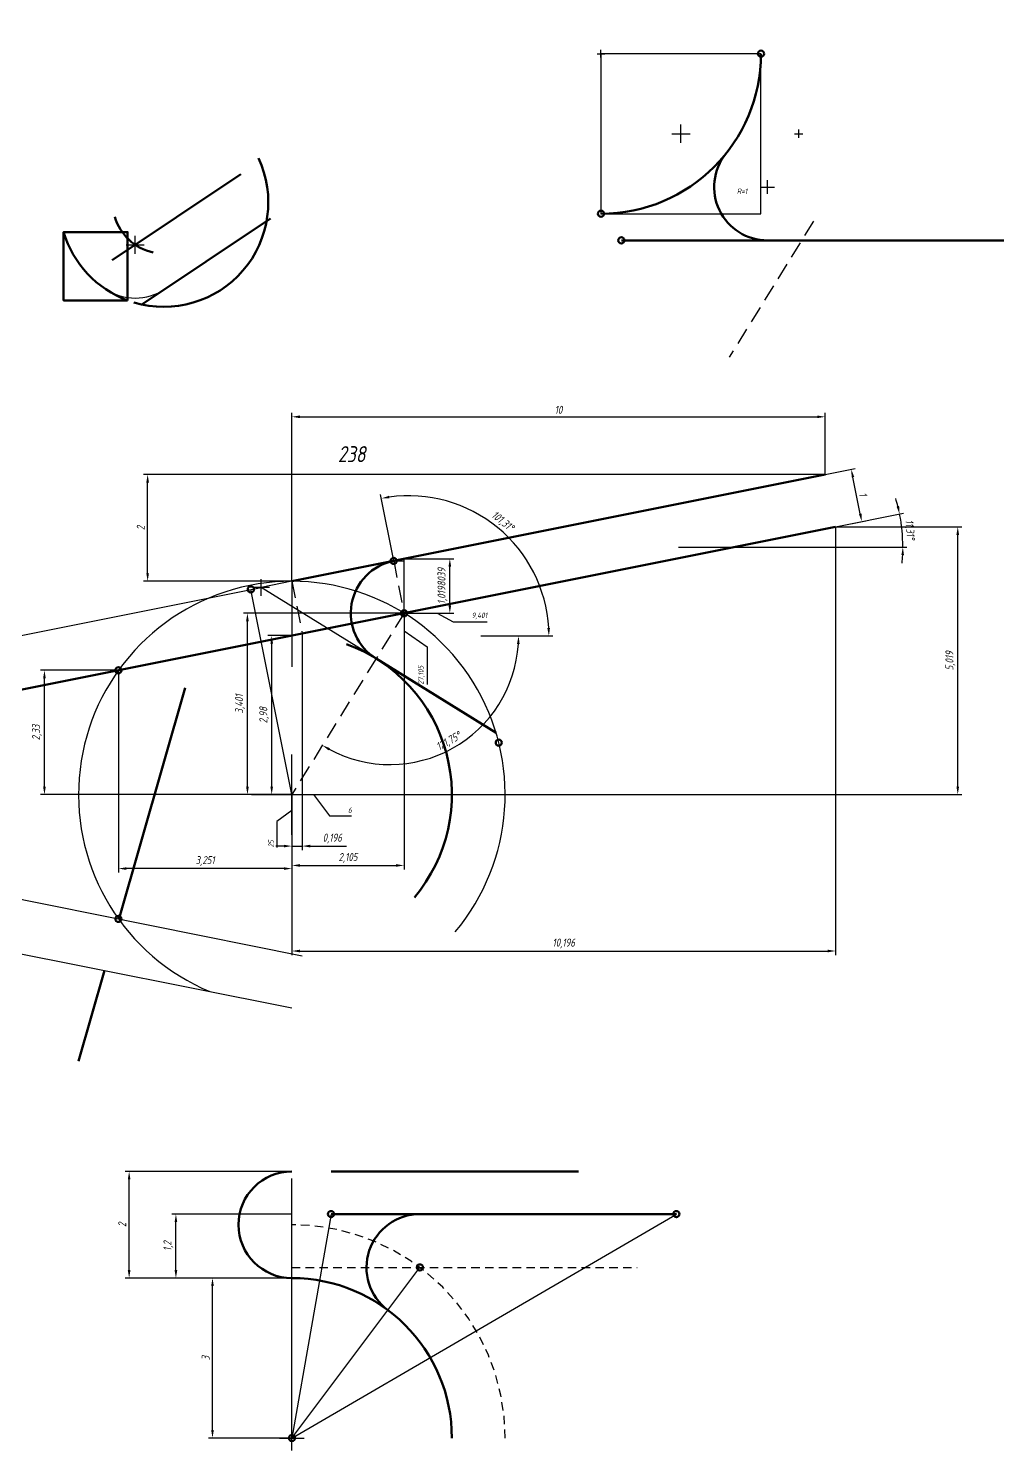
# Model space of a CAD drawing. Header units: millimetres. Extents: x -11 to 65, y -6 to 213.
# Drawn here: x 20.06 to 38.23, y -6.3 to 20.36 of the extents above; entities that cross this region are included whole.
import ezdxf

# ---------------------------------------------------------------- set-up
doc = ezdxf.new("R2010")
doc.units = ezdxf.units.MM
for name, pattern in [('ACAD_ISO04W100', [30, 24, -3, 0, -3]), ('HIDDEN', [9.525, 6.35, -3.175]), ('HIDDEN2', [4.7625, 3.175, -1.5875])]:
    doc.linetypes.add(name, pattern=pattern)
doc.layers.get('Defpoints').update_dxf_attribs({"color": 252})
for name, color, linetype, lineweight in [('Points', 32, 'Continuous', 60), ('Rect', 210, 'Continuous', 30), ('Основание', 2, 'Continuous', 60)]:
    doc.layers.add(name, color=color, linetype=linetype, lineweight=lineweight)
doc.layers.add('Оси', color=4, linetype='ACAD_ISO04W100')
doc.layers.add('Размеры', color=4, linetype='Continuous')
doc.styles.add('GOST', font='gostext.shx', dxfattribs={"oblique": 12})
doc.dimstyles.new('GOST (ISO)', dxfattribs={"dimscale": 0.05, "dimtxt": 3, "dimasz": 3, "dimexe": 1.5, "dimexo": 0, "dimgap": 1, "dimtad": 1, "dimtoh": 1, "dimdec": 3, "dimrnd": 0.001, "dimzin": 9, "dimtxsty": 'GOST', "dimcen": 0, "dimclrt": 9, "dimazin": 2, "dimtm": 1e-09, "dimtfac": 0.6, "dimtdec": 3, "dimtmove": 0, "dimatfit": 3, "dimfxl": 0, "dimtolj": 1, "dimtzin": 9, "dimlwd": -1, "dimlwe": -1, "dimarcsym": 0})
doc.dimstyles.new('GOST (ISO)$0', dxfattribs={"dimscale": 0.05, "dimtxt": 3, "dimasz": 3, "dimexe": 1.5, "dimexo": 0, "dimgap": 1, "dimtad": 1, "dimdec": 3, "dimrnd": 0.001, "dimzin": 9, "dimtxsty": 'GOST', "dimcen": 0, "dimclrt": 9, "dimazin": 2, "dimtm": 1e-09, "dimtfac": 0.6, "dimtdec": 3, "dimtmove": 0, "dimatfit": 1, "dimfxl": 0, "dimtolj": 1, "dimtzin": 9, "dimlwd": -1, "dimlwe": -1, "dimarcsym": 0})
doc.dimstyles.new('GOST (ISO)$6', dxfattribs={"dimscale": 0.05, "dimtxt": 2, "dimasz": 3, "dimexe": 1.5, "dimexo": 0, "dimgap": 1, "dimtad": 1, "dimtoh": 1, "dimdec": 3, "dimrnd": 0.001, "dimzin": 9, "dimtxsty": 'GOST', "dimcen": 0, "dimclrt": 9, "dimazin": 2, "dimtm": 1e-09, "dimtfac": 0.6, "dimtdec": 3, "dimtmove": 0, "dimatfit": 3, "dimfxl": 0, "dimtolj": 1, "dimtzin": 9, "dimlwd": -1, "dimlwe": -1, "dimarcsym": 0})

# ---------------------------------------------------------------- blocks, each defined once
blk = doc.blocks.new('*D16')
at = {"layer": 'Defpoints', "color": 0, "ltscale": 0.5}
for p in [(23.672, 95.198), (20, 94.641), (0, 0)]:
    blk.add_point(p, dxfattribs=at)
at = {"layer": 'Размеры', "color": 0, "ltscale": 0.5}
for p, q in [((23.072, 94.641), (23.372, 95.198)), ((23.372, 95.198), (24.077, 95.198)), ((20, 94.641), (23.072, 94.641))]:
    blk.add_line(p, q, dxfattribs=at)
at = {"layer": 'Размеры', "color": 9, "ltscale": 0.5, "insert": (23.899, 95.308), "char_height": 0.1, "attachment_point": 5, "style": 'GOST'}
blk.add_mtext('\\A1;94,641', dxfattribs=at)
blk = doc.blocks.new('*D51')
at = {"layer": 'Defpoints', "color": 0, "ltscale": 0.5}
for p in [(27.105, 9.401), (28.325, 9.24), (0, 0)]:
    blk.add_point(p, dxfattribs=at)
at = {"layer": 'Оси', "color": 0, "ltscale": 0.5}
for p, q in [((27.105, 9.401), (27.725, 9.401)), ((27.725, 9.401), (28.025, 9.24)), ((28.025, 9.24), (28.659, 9.24))]:
    blk.add_line(p, q, dxfattribs=at)
at = {"layer": 'Оси', "color": 9, "ltscale": 0.5, "insert": (28.517, 9.35), "char_height": 0.1, "attachment_point": 5, "style": 'GOST'}
blk.add_mtext('\\A1;9,401', dxfattribs=at)
blk = doc.blocks.new('*D52')
at = {"layer": 'Defpoints', "color": 0, "ltscale": 0.5}
for p in [(27.105, 9.401), (27.54, 8.469), (0, 0)]:
    blk.add_point(p, dxfattribs=at)
at = {"layer": 'Оси', "color": 0, "ltscale": 0.5}
for p, q in [((27.105, 9.401), (27.105, 9.069)), ((27.105, 9.069), (27.54, 8.769)), ((27.54, 8.769), (27.54, 8.062))]:
    blk.add_line(p, q, dxfattribs=at)
at = {"layer": 'Оси', "color": 9, "ltscale": 0.5, "insert": (27.43, 8.241), "char_height": 0.1, "attachment_point": 5, "rotation": 90, "style": 'GOST'}
blk.add_mtext('\\A1;27,105', dxfattribs=at)
blk = doc.blocks.new('*D53')
at = {"layer": 'Defpoints', "color": 0, "ltscale": 0.5}
for p in [(35, 12), (35.49, 12.098), (35.196, 11.019)]:
    blk.add_point(p, dxfattribs=at)
at = {"layer": 'Размеры', "color": 0, "ltscale": 0.5}
for p, q in [((35, 12), (35.563, 12.113)), ((35.656, 11.264), (35.519, 11.951)), ((35.196, 11.019), (35.759, 11.132))]:
    blk.add_line(p, q, dxfattribs=at)
for points in [[(35.544, 11.956), (35.495, 11.946), (35.49, 12.098)], [(35.681, 11.269), (35.632, 11.26), (35.686, 11.117)]]:
    blk.add_solid(points, dxfattribs=at)
at = {"layer": 'Размеры', "color": 9, "ltscale": 0.5, "insert": (35.71, 11.632), "char_height": 0.15, "attachment_point": 5, "rotation": 281.3099, "style": 'GOST'}
blk.add_mtext('\\A1;1', dxfattribs=at)
blk = doc.blocks.new('*D54')
at = {"color": 0, "ltscale": 0.5}
for p, q in [((35.196, 11.019), (36.468, 11.274)), ((35.921, 10.64), (36.531, 10.64))]:
    blk.add_line(p, q, dxfattribs=at)
for start, end in [(14.0344, 16.7589), (0, 11.3099), (354.551, 357.2755)]:
    blk.add_arc((33.301, 10.64), 3.155, start, end, dxfattribs=at)
for points in [[(36.386, 11.411), (36.338, 11.4), (36.395, 11.259)], [(36.428, 10.491), (36.477, 10.49), (36.456, 10.64)]]:
    blk.add_solid(points, dxfattribs=at)
at = {"layer": 'Defpoints', "color": 0, "ltscale": 0.5}
for p in [(35.196, 11.019), (36.449, 10.848), (32.248, 10.64), (35.921, 10.64), (25.196, 9.019)]:
    blk.add_point(p, dxfattribs=at)
at = {"color": 9, "ltscale": 0.5, "insert": (36.576, 10.965), "char_height": 0.15, "attachment_point": 5, "rotation": 275.655, "style": 'GOST'}
blk.add_mtext('\\A1;11,31°', dxfattribs=at)
blk = doc.blocks.new('*D55')
at = {"color": 0, "ltscale": 0.5}
for p, q in [((27.105, 10.421), (28.037, 10.421)), ((27.962, 9.551), (27.962, 10.271)), ((27.105, 9.401), (28.037, 9.401))]:
    blk.add_line(p, q, dxfattribs=at)
for points in [[(27.937, 10.271), (27.987, 10.271), (27.962, 10.421)], [(27.937, 9.551), (27.987, 9.551), (27.962, 9.401)]]:
    blk.add_solid(points, dxfattribs=at)
at = {"layer": 'Defpoints', "color": 0, "ltscale": 0.5}
for p in [(27.105, 10.421), (27.962, 10.421), (27.105, 9.401)]:
    blk.add_point(p, dxfattribs=at)
at = {"color": 9, "ltscale": 0.5, "insert": (27.823, 9.911), "char_height": 0.15, "attachment_point": 5, "rotation": 90, "style": 'GOST'}
blk.add_mtext('\\A1;1,0198039', dxfattribs=at)
blk = doc.blocks.new('*D56')
at = {"layer": 'Defpoints', "color": 0, "ltscale": 0.5}
for p in [(27.105, 9.401), (25, 6), (27.105, 4.672)]:
    blk.add_point(p, dxfattribs=at)
at = {"layer": 'Размеры', "color": 0, "ltscale": 0.5}
for p, q in [((27.105, 9.401), (27.105, 4.597)), ((25, 6), (25, 4.597)), ((25.15, 4.672), (26.955, 4.672))]:
    blk.add_line(p, q, dxfattribs=at)
for points in [[(25.15, 4.697), (25.15, 4.647), (25, 4.672)], [(26.955, 4.697), (26.955, 4.647), (27.105, 4.672)]]:
    blk.add_solid(points, dxfattribs=at)
at = {"layer": 'Размеры', "color": 9, "ltscale": 0.5, "insert": (26.053, 4.812), "char_height": 0.15, "attachment_point": 5, "style": 'GOST'}
blk.add_mtext('\\A1;2,105', dxfattribs=at)
blk = doc.blocks.new('*D57')
at = {"layer": 'Defpoints', "color": 0, "ltscale": 0.5}
for p in [(24.167, 9.401), (27.105, 9.401), (25, 6)]:
    blk.add_point(p, dxfattribs=at)
at = {"layer": 'Размеры', "color": 0, "ltscale": 0.5}
for p, q in [((27.105, 9.401), (24.092, 9.401)), ((24.167, 6.15), (24.167, 9.251)), ((25, 6), (24.092, 6))]:
    blk.add_line(p, q, dxfattribs=at)
for points in [[(24.142, 9.251), (24.192, 9.251), (24.167, 9.401)], [(24.142, 6.15), (24.192, 6.15), (24.167, 6)]]:
    blk.add_solid(points, dxfattribs=at)
at = {"layer": 'Размеры', "color": 9, "ltscale": 0.5, "insert": (24.028, 7.701), "char_height": 0.15, "attachment_point": 5, "rotation": 90, "style": 'GOST'}
blk.add_mtext('\\A1;3,401', dxfattribs=at)
blk = doc.blocks.new('*D58')
at = {"layer": 'Defpoints', "color": 0, "ltscale": 0.5}
for p in [(21.749, 8.33), (25, 6), (21.749, 4.613)]:
    blk.add_point(p, dxfattribs=at)
at = {"layer": 'Размеры', "color": 0, "ltscale": 0.5}
for p, q in [((21.749, 8.33), (21.749, 4.538)), ((25, 6), (25, 4.538)), ((24.85, 4.613), (21.899, 4.613))]:
    blk.add_line(p, q, dxfattribs=at)
for points in [[(21.899, 4.638), (21.899, 4.588), (21.749, 4.613)], [(24.85, 4.638), (24.85, 4.588), (25, 4.613)]]:
    blk.add_solid(points, dxfattribs=at)
at = {"layer": 'Размеры', "color": 9, "ltscale": 0.5, "insert": (23.374, 4.754), "char_height": 0.15, "attachment_point": 5, "style": 'GOST'}
blk.add_mtext('\\A1;3,251', dxfattribs=at)
blk = doc.blocks.new('*D59')
at = {"layer": 'Defpoints', "color": 0, "ltscale": 0.5}
for p in [(20.361, 8.33), (21.749, 8.33), (25, 6)]:
    blk.add_point(p, dxfattribs=at)
at = {"layer": 'Размеры', "color": 0, "ltscale": 0.5}
for p, q in [((21.749, 8.33), (20.286, 8.33)), ((20.361, 6.15), (20.361, 8.18)), ((25, 6), (20.286, 6))]:
    blk.add_line(p, q, dxfattribs=at)
for points in [[(20.336, 8.18), (20.386, 8.18), (20.361, 8.33)], [(20.336, 6.15), (20.386, 6.15), (20.361, 6)]]:
    blk.add_solid(points, dxfattribs=at)
at = {"layer": 'Размеры', "color": 9, "ltscale": 0.5, "insert": (20.221, 7.165), "char_height": 0.15, "attachment_point": 5, "rotation": 90, "style": 'GOST'}
blk.add_mtext('\\A1;2,33', dxfattribs=at)
blk = doc.blocks.new('*D60')
at = {"layer": 'Defpoints', "color": 0, "ltscale": 0.5}
for p in [(25, 6), (26.007, 5.603), (0, 0)]:
    blk.add_point(p, dxfattribs=at)
at = {"layer": 'Размеры', "color": 0, "ltscale": 0.5}
for p, q in [((25, 6), (25.407, 6)), ((25.407, 6), (25.707, 5.603)), ((25.707, 5.603), (26.119, 5.603))]:
    blk.add_line(p, q, dxfattribs=at)
at = {"layer": 'Размеры', "color": 9, "ltscale": 0.5, "insert": (26.088, 5.709), "char_height": 0.1, "attachment_point": 5, "style": 'GOST'}
blk.add_mtext('\\A1;6', dxfattribs=at)
blk = doc.blocks.new('*D61')
at = {"layer": 'Defpoints', "color": 0, "ltscale": 0.5}
for p in [(25, 6), (24.716, 5.197), (0, 0)]:
    blk.add_point(p, dxfattribs=at)
at = {"layer": 'Размеры', "color": 0, "ltscale": 0.5}
for p, q in [((25, 6), (25, 5.7)), ((25, 5.7), (24.716, 5.497)), ((24.716, 5.497), (24.716, 5.011))]:
    blk.add_line(p, q, dxfattribs=at)
at = {"layer": 'Размеры', "color": 9, "ltscale": 0.5, "insert": (24.61, 5.079), "char_height": 0.1, "attachment_point": 5, "rotation": 90, "style": 'GOST'}
blk.add_mtext('\\A1;25', dxfattribs=at)
blk = doc.blocks.new('*D62')
at = {"layer": 'Defpoints', "color": 0, "ltscale": 0.5}
for p in [(25.196, 9.019), (25, 6), (25.196, 5.035)]:
    blk.add_point(p, dxfattribs=at)
at = {"layer": 'Размеры', "color": 0, "ltscale": 0.5}
for p, q in [((25.196, 9.019), (25.196, 4.96)), ((25, 6), (25, 4.96)), ((24.85, 5.035), (24.7, 5.035)), ((25, 5.035), (25.196, 5.035)), ((25.346, 5.035), (26.022, 5.035))]:
    blk.add_line(p, q, dxfattribs=at)
for points in [[(24.85, 5.06), (24.85, 5.01), (25, 5.035)], [(25.346, 5.06), (25.346, 5.01), (25.196, 5.035)]]:
    blk.add_solid(points, dxfattribs=at)
at = {"layer": 'Размеры', "color": 9, "ltscale": 0.5, "insert": (25.759, 5.176), "char_height": 0.15, "attachment_point": 5, "style": 'GOST'}
blk.add_mtext('\\A1;0,196', dxfattribs=at)
blk = doc.blocks.new('*D63')
at = {"layer": 'Defpoints', "color": 0, "ltscale": 0.5}
for p in [(24.622, 8.98), (25, 8.98), (25, 6)]:
    blk.add_point(p, dxfattribs=at)
at = {"layer": 'Размеры', "color": 0, "ltscale": 0.5}
for p, q in [((25, 8.98), (24.547, 8.98)), ((24.622, 6.15), (24.622, 8.83)), ((25, 6), (24.547, 6))]:
    blk.add_line(p, q, dxfattribs=at)
for points in [[(24.597, 8.83), (24.647, 8.83), (24.622, 8.98)], [(24.597, 6.15), (24.647, 6.15), (24.622, 6)]]:
    blk.add_solid(points, dxfattribs=at)
at = {"layer": 'Размеры', "color": 9, "ltscale": 0.5, "insert": (24.482, 7.49), "char_height": 0.15, "attachment_point": 5, "rotation": 90, "style": 'GOST'}
blk.add_mtext('\\A1;2,98', dxfattribs=at)
blk = doc.blocks.new('*D64')
at = {"layer": 'Defpoints', "color": 0, "ltscale": 0.5}
for p in [(35.196, 11.019), (37.485, 11.019), (25, 6)]:
    blk.add_point(p, dxfattribs=at)
at = {"layer": 'Размеры', "color": 0, "ltscale": 0.5}
for p, q in [((35.196, 11.019), (37.56, 11.019)), ((37.485, 6.15), (37.485, 10.869)), ((25, 6), (37.56, 6))]:
    blk.add_line(p, q, dxfattribs=at)
for points in [[(37.46, 10.869), (37.51, 10.869), (37.485, 11.019)], [(37.46, 6.15), (37.51, 6.15), (37.485, 6)]]:
    blk.add_solid(points, dxfattribs=at)
at = {"layer": 'Размеры', "color": 9, "ltscale": 0.5, "insert": (37.346, 8.51), "char_height": 0.15, "attachment_point": 5, "rotation": 90, "style": 'GOST'}
blk.add_mtext('\\A1;5,019', dxfattribs=at)
blk = doc.blocks.new('*D65')
at = {"layer": 'Defpoints', "color": 0, "ltscale": 0.5}
for p in [(35.196, 11.019), (25, 6), (35.196, 3.068)]:
    blk.add_point(p, dxfattribs=at)
at = {"layer": 'Размеры', "color": 0, "ltscale": 0.5}
for p, q in [((35.196, 11.019), (35.196, 2.993)), ((25, 6), (25, 2.993)), ((25.15, 3.068), (35.046, 3.068))]:
    blk.add_line(p, q, dxfattribs=at)
for points in [[(25.15, 3.093), (25.15, 3.043), (25, 3.068)], [(35.046, 3.093), (35.046, 3.043), (35.196, 3.068)]]:
    blk.add_solid(points, dxfattribs=at)
at = {"layer": 'Размеры', "color": 9, "ltscale": 0.5, "insert": (30.098, 3.208), "char_height": 0.15, "attachment_point": 5, "style": 'GOST'}
blk.add_mtext('\\A1;10,196', dxfattribs=at)
blk = doc.blocks.new('*D71')
at = {"layer": 'Defpoints', "color": 0, "ltscale": 0.5}
for p in [(35, 13.083), (35, 12), (25, 10)]:
    blk.add_point(p, dxfattribs=at)
at = {"layer": 'Размеры', "color": 0, "ltscale": 0.5}
for p, q in [((25, 10), (25, 13.158)), ((25.15, 13.083), (34.85, 13.083)), ((35, 12), (35, 13.158))]:
    blk.add_line(p, q, dxfattribs=at)
for points in [[(25.15, 13.108), (25.15, 13.058), (25, 13.083)], [(34.85, 13.108), (34.85, 13.058), (35, 13.083)]]:
    blk.add_solid(points, dxfattribs=at)
at = {"layer": 'Размеры', "color": 9, "ltscale": 0.5, "insert": (30, 13.214), "char_height": 0.15, "attachment_point": 5, "style": 'GOST'}
blk.add_mtext('\\A1;10', dxfattribs=at)
blk = doc.blocks.new('*D72')
at = {"layer": 'Defpoints', "color": 0, "ltscale": 0.5}
for p in [(22.296, 12), (35, 12), (25, 10)]:
    blk.add_point(p, dxfattribs=at)
at = {"layer": 'Размеры', "color": 0, "ltscale": 0.5}
for p, q in [((35, 12), (22.221, 12)), ((22.296, 10.15), (22.296, 11.85)), ((25, 10), (22.221, 10))]:
    blk.add_line(p, q, dxfattribs=at)
for points in [[(22.271, 11.85), (22.321, 11.85), (22.296, 12)], [(22.271, 10.15), (22.321, 10.15), (22.296, 10)]]:
    blk.add_solid(points, dxfattribs=at)
at = {"layer": 'Размеры', "color": 9, "ltscale": 0.5, "insert": (22.167, 11), "char_height": 0.15, "attachment_point": 5, "rotation": 90, "style": 'GOST'}
blk.add_mtext('\\A1;2', dxfattribs=at)
blk = doc.blocks.new('*D73')
at = {"layer": 'Defpoints', "color": 0, "ltscale": 0.5}
for p in [(23.512, -3.064), (25, -3.064), (25, -6.064)]:
    blk.add_point(p, dxfattribs=at)
at = {"layer": 'Размеры', "color": 0, "ltscale": 0.5}
for p, q in [((25, -3.064), (23.437, -3.064)), ((23.512, -5.914), (23.512, -3.214)), ((25, -6.064), (23.437, -6.064))]:
    blk.add_line(p, q, dxfattribs=at)
for points in [[(23.487, -3.214), (23.537, -3.214), (23.512, -3.064)], [(23.487, -5.914), (23.537, -5.914), (23.512, -6.064)]]:
    blk.add_solid(points, dxfattribs=at)
at = {"layer": 'Размеры', "color": 9, "ltscale": 0.5, "insert": (23.383, -4.564), "char_height": 0.15, "attachment_point": 5, "rotation": 90, "style": 'GOST'}
blk.add_mtext('\\A1;3', dxfattribs=at)
blk = doc.blocks.new('*D74')
at = {"layer": 'Defpoints', "color": 0, "ltscale": 0.5}
for p in [(22.826, -1.864), (25, -1.864), (25, -3.064)]:
    blk.add_point(p, dxfattribs=at)
at = {"layer": 'Размеры', "color": 0, "ltscale": 0.5}
for p, q in [((25, -1.864), (22.751, -1.864)), ((22.826, -2.914), (22.826, -2.014)), ((25, -3.064), (22.751, -3.064))]:
    blk.add_line(p, q, dxfattribs=at)
for points in [[(22.801, -2.014), (22.851, -2.014), (22.826, -1.864)], [(22.801, -2.914), (22.851, -2.914), (22.826, -3.064)]]:
    blk.add_solid(points, dxfattribs=at)
at = {"layer": 'Размеры', "color": 9, "ltscale": 0.5, "insert": (22.685, -2.464), "char_height": 0.15, "attachment_point": 5, "rotation": 90, "style": 'GOST'}
blk.add_mtext('\\A1;1,2', dxfattribs=at)
blk = doc.blocks.new('*D75')
at = {"layer": 'Defpoints', "color": 0, "ltscale": 0.5}
for p in [(21.949, -1.064), (25, -1.064), (25, -3.064)]:
    blk.add_point(p, dxfattribs=at)
at = {"layer": 'Размеры', "color": 0, "ltscale": 0.5}
for p, q in [((25, -1.064), (21.874, -1.064)), ((21.949, -2.914), (21.949, -1.214)), ((25, -3.064), (21.874, -3.064))]:
    blk.add_line(p, q, dxfattribs=at)
for points in [[(21.924, -1.214), (21.974, -1.214), (21.949, -1.064)], [(21.924, -2.914), (21.974, -2.914), (21.949, -3.064)]]:
    blk.add_solid(points, dxfattribs=at)
at = {"layer": 'Размеры', "color": 9, "ltscale": 0.5, "insert": (21.819, -2.064), "char_height": 0.15, "attachment_point": 5, "rotation": 90, "style": 'GOST'}
blk.add_mtext('\\A1;2', dxfattribs=at)
blk = doc.blocks.new('*D77')
at = {"layer": 'Defpoints', "color": 0, "ltscale": 0.5}
for p in [(29.376, 10.435), (26.909, 10.382), (27.105, 9.401), (28.544, 8.974), (29.705, 8.974)]:
    blk.add_point(p, dxfattribs=at)
at = {"layer": 'Rect', "color": 0, "ltscale": 0.5}
for p, q in [((26.909, 10.382), (26.66, 11.625)), ((29.705, 8.974), (29.894, 8.974))]:
    blk.add_line(p, q, dxfattribs=at)
blk.add_arc((27.191, 8.974), 2.629, 3.2698, 98.0402, dxfattribs=at)
for points in [[(26.827, 11.552), (26.819, 11.602), (26.675, 11.552)], [(29.84, 9.125), (29.79, 9.123), (29.819, 8.974)]]:
    blk.add_solid(points, dxfattribs=at)
at = {"layer": 'Rect', "color": 9, "ltscale": 0.5, "insert": (28.945, 11.114), "char_height": 0.15, "attachment_point": 5, "rotation": 320.655, "style": 'GOST'}
blk.add_mtext('\\A1;101,31°', dxfattribs=at)
blk = doc.blocks.new('*D78')
at = {"layer": 'Defpoints', "color": 0, "ltscale": 0.5}
for p in [(28.544, 8.974), (29.705, 8.974), (26.579, 8.551), (27.211, 6.592), (25, 6)]:
    blk.add_point(p, dxfattribs=at)
at = {"layer": 'Rect', "color": 0, "ltscale": 0.5}
blk.add_arc((26.841, 8.974), 2.41, 241.8114, 356.4337, dxfattribs=at)
for points in [[(29.221, 8.825), (29.271, 8.823), (29.251, 8.974)], [(25.69, 6.828), (25.715, 6.871), (25.572, 6.924)]]:
    blk.add_solid(points, dxfattribs=at)
at = {"layer": 'Rect', "color": 9, "ltscale": 0.5, "insert": (27.945, 6.991), "char_height": 0.15, "attachment_point": 5, "rotation": 29.1225, "style": 'GOST'}
blk.add_mtext('\\A1;121,75°', dxfattribs=at)
blk = doc.blocks.new('*D88')
at = {"layer": 'Defpoints', "color": 0, "ltscale": 0.5}
for p in [(50, 6), (51.007, 5.603), (0, 0)]:
    blk.add_point(p, dxfattribs=at)
at = {"layer": 'Размеры', "color": 0, "ltscale": 0.5}
for p, q in [((50, 6), (50.407, 6)), ((50.407, 6), (50.707, 5.603)), ((50.707, 5.603), (51.119, 5.603))]:
    blk.add_line(p, q, dxfattribs=at)
at = {"layer": 'Размеры', "color": 9, "ltscale": 0.5, "insert": (51.088, 5.709), "char_height": 0.1, "attachment_point": 5, "style": 'GOST'}
blk.add_mtext('\\A1;6', dxfattribs=at)
blk = doc.blocks.new('*D89')
at = {"layer": 'Defpoints', "color": 0, "ltscale": 0.5}
for p in [(50, 6), (49.716, 5.197), (0, 0)]:
    blk.add_point(p, dxfattribs=at)
at = {"layer": 'Размеры', "color": 0, "ltscale": 0.5}
for p, q in [((50, 6), (50, 5.7)), ((50, 5.7), (49.716, 5.497)), ((49.716, 5.497), (49.716, 5.01))]:
    blk.add_line(p, q, dxfattribs=at)
at = {"layer": 'Размеры', "color": 9, "ltscale": 0.5, "insert": (49.611, 5.079), "char_height": 0.1, "attachment_point": 5, "rotation": 90, "style": 'GOST'}
blk.add_mtext('\\A1;50', dxfattribs=at)

msp = doc.modelspace()

# ---------------------------------------------------------------- linework, layer by layer
at = {"linetype": 'HIDDEN', "ltscale": 0.05}
for p, q in [((34.78022245, 16.75227903), (33.20135934, 14.20135934)), ((26.90903467, 10.38180693), (27.10515081, 9.40122626)), ((25, 10), (25.19611614, 9.01941932)), ((27.10515081, 9.40122626), (26.57886311, 8.55091969)), ((26.57886311, 8.55091969), (25, 6))]:
    msp.add_line(p, q, dxfattribs=at)
at = {"ltscale": 0.5}
for p, q in [((27.10515081, 9.40122626), (27.10515081, 10.42103016)), ((32.24844258, 10.64045362), (35.92060516, 10.64045362)), ((26.90903467, 10.38180693), (27.10515081, 10.38180693)), ((25, 10), (24.42381442, 9.88476288)), ((26.57886311, 8.55091969), (24.42381442, 9.88476288)), ((25, 10), (25, 8.39364549)), ((25, -6.06422338), (25, -1.19751514)), ((25.73458963, -1.86422338), (25, -6.06422338)), ((25, -6.06422338), (32.20880042, -1.86422338)), ((25, -6.06422338), (27.4, -2.86422338))]:
    msp.add_line(p, q, dxfattribs=at)
at = {"linetype": 'HIDDEN2', "ltscale": 0.05}
msp.add_line((25, -2.86422338), (31.47421079, -2.86422338), dxfattribs=at)
at = {"ltscale": 0.05}
msp.add_arc((25, 6), 4, 320, 247.380135052, dxfattribs=at)
at = {"linetype": 'HIDDEN2', "ltscale": 0.05}
msp.add_arc((25, -6.06422338), 4, 0, 90, dxfattribs=at)
at = {"layer": 'Points', "ltscale": 0.5}
for centre in [(33.79602663, 19.89049605), (30.79602663, 16.89049605), (31.17793496, 16.39049605)]:
    msp.add_circle(centre, 0.05778134, dxfattribs=at)
at = {"layer": 'Rect'}
for p, q in [((32.29602663, 18.22052837), (32.29602663, 18.56046374)), ((32.12605895, 18.39049605), (32.46599432, 18.39049605))]:
    msp.add_line(p, q, dxfattribs=at)
at = {"layer": 'Rect', "ltscale": 0.5}
for p, q in [((14.42381442, 7.88476288), (24.42381442, 9.88476288)), ((25, 6), (24.23076923, 9.84615385)), ((28.5440173, 8.97392404), (29.70549087, 8.97392404)), ((15.19611614, 4.98058068), (25.19611614, 2.98058068)), ((15, 4), (25, 2))]:
    msp.add_line(p, q, dxfattribs=at)
msp.add_lwpolyline([(33.79602663, 19.89049605), (30.79602663, 19.89049605), (30.79602663, 16.89049605), (33.79602663, 16.89049605)], close=True, dxfattribs=at)
msp.add_arc((22.06396988, 16.30828553), 1, 236.106995224, 303.800646654, dxfattribs=at)
at = {"layer": 'Оси'}
for p, q in [((30.72236346, 19.89049605), (30.86968981, 19.89049605)), ((30.79602663, 19.81683288), (30.79602663, 19.96415923)), ((34.50412588, 18.313688), (34.50412588, 18.46730411)), ((34.42731782, 18.39049605), (34.58093394, 18.39049605)), ((33.78928066, 17.39049605), (34.04777061, 17.39049605)), ((33.91852563, 17.26125108), (33.91852563, 17.51974103)), ((21.89400219, 16.30828553), (22.23393757, 16.30828553)), ((22.06396988, 16.13831785), (22.06396988, 16.47825322)), ((25, 5.24551271), (25, 6.75448729)), ((24.24551271, 6), (25.75448729, 6)), ((25, -6.29758766), (25, -5.83085911)), ((24.76663572, -6.06422338), (25.23336428, -6.06422338))]:
    msp.add_line(p, q, dxfattribs=at)
at = {"layer": 'Оси', "ltscale": 0.5}
for p, q in [((24.58053518, 9.88476288), (24.26709367, 9.88476288)), ((24.42381442, 9.72804213), (24.42381442, 10.04148364))]:
    msp.add_line(p, q, dxfattribs=at)
at = {"layer": 'Основание', "ltscale": 0.5}
for p, q in [((21.63275327, 16.01960412), (24.04461704, 17.63424561)), ((22.18905826, 15.18862593), (24.60092203, 16.80326742)), ((31.17793496, 16.39049605), (41.43495022, 16.39049605)), ((25, 10), (35, 12)), ((25.19611614, 9.01941932), (35.19611614, 11.01941932)), ((28.82856282, 7.15849332), (26.57886311, 8.55091969)), ((21.75882844, 3.65589955), (23, 8)), ((21, 1), (21.48648649, 2.7027027)), ((25.73458963, -1.06422338), (30.37529316, -1.06422338)), ((25.73458963, -1.86422338), (32.20880042, -1.86422338))]:
    msp.add_line(p, q, dxfattribs=at)
at = {"layer": 'Основание', "color": 1, "ltscale": 0.5}
msp.add_line((15.19611614, 7.01941932), (25.19611614, 9.01941932), dxfattribs=at)
at = {"layer": 'Основание', "ltscale": 0.5}
msp.add_lwpolyline([(21.92106935, 15.26627154), (20.72125878, 15.26627154), (20.72125878, 16.54484958), (21.92106935, 16.54484958)], close=True, dxfattribs=at)
at = {"layer": 'Основание', "color": 6, "ltscale": 0.5}
for centre in [(26.90903467, 10.38180693), (24.23076923, 9.84615385), (27.10515081, 9.40122626), (21.74861992, 8.32992008), (28.88, 6.974), (21.74861992, 3.67007992), (25.73458963, -1.86422338), (32.20880042, -1.86422338), (27.4, -2.86422338), (25, -6.06422338)]:
    msp.add_circle(centre, 0.05778134, dxfattribs=at)
at = {"layer": 'Основание', "ltscale": 0.5}
msp.add_circle((25, 6), 9.592326932761353e-14, dxfattribs=at)
for centre, radius, start, end in [((30.79602663, 19.89049605), 3, 270, 0), ((22.59894616, 17.10462423), 1.95935131, 253.403518148, 25), ((33.91852563, 17.39049605), 1, 141.317812547, 270), ((22.59894616, 17.10462423), 0.95935131, 196.600328518, 257.924776678), ((22.59894616, 17.10462423), 1.95935131, 196.600328518, 249.758979452), ((27.10515081, 9.40122626), 1, 101.309932474, 238.245028729), ((25, 6), 3, 320, 70), ((25, -2.06422338), 1, 90, 270), ((27.4, -2.86422338), 1, 90, 233.130102354), ((25, -6.06422338), 3, 0, 90)]:
    msp.add_arc(centre, radius, start, end, dxfattribs=at)

# ---------------------------------------------------------------- texts
at = {"layer": 'Rect', "ltscale": 0.5, "style": 'GOST', "oblique": 12}
msp.add_text('238', height=0.3, dxfattribs=at).set_placement((25.86399642, 12.23320807))
at = {"layer": 'Оси', "ltscale": 0.5, "style": 'GOST', "oblique": 12}
msp.add_text('R=1', height=0.1, dxfattribs=at).set_placement((33.34429428, 17.26078588))

# ---------------------------------------------------------------- dimensions: what is measured, and where the dimension line sits
at = {"ltscale": 0.5}
dim = msp.add_angular_dim_2l(base=(36.44924461, 10.84788397), line1=((32.24844258, 10.64045362), (35.92060516, 10.64045362)), line2=((25.19611614, 9.01941932), (35.19611614, 11.01941932)), dimstyle='GOST (ISO)', dxfattribs=at)
dim.commit()
dim.dimension.update_dxf_attribs({"geometry": '*D54', "text_midpoint": (36.57577189, 10.96469146)})
dim = msp.add_linear_dim(base=(27.96243693, 10.42103016), p1=(27.10515081, 9.40122626), p2=(27.10515081, 10.42103016), angle=90, dimstyle='GOST (ISO)$0', override={"dimdec": 7, "dimrnd": 0}, dxfattribs=at)
dim.commit()
dim.dimension.update_dxf_attribs({"geometry": '*D55', "text_midpoint": (27.82275751, 9.91112821)})
at = {"layer": 'Rect', "ltscale": 0.5}
for base, line1, picture, middle in [((29.37587067, 10.43517007), ((26.90903467, 10.38180693), (27.10515081, 9.40122626)), '*D77', (28.94536971, 11.11438525)), ((27.21065865, 6.59224172), ((26.57886311, 8.55091969), (25, 6)), '*D78', (27.94530383, 6.99113503))]:
    dim = msp.add_angular_dim_2l(base=base, line1=line1, line2=((28.5440173, 8.97392404), (29.70549087, 8.97392404)), dimstyle='GOST (ISO)', override={"dimcen": 4.667286}, dxfattribs=at)
    dim.commit()
    dim.dimension.update_dxf_attribs({"geometry": picture, "text_midpoint": middle})
at = {"layer": 'Оси', "ltscale": 0.5}
for offset, dtype, override, picture, middle in [((1.21970642, -0.16108511), 0, {"dimcen": 3.841746, "dimtmove": 1}, '*D51', (28.51689006, 9.34992742)), ((0.43505286, -0.93208885), 1, {"dimcen": 3.841746}, '*D52', (27.42985497, 8.24065244))]:
    dim = msp.add_ordinate_dim(feature_location=(27.10515081, 9.40122626), offset=offset, dtype=dtype, origin=(0, 0), dimstyle='GOST (ISO)$6', override=override, dxfattribs=at)
    dim.commit()
    dim.dimension.update_dxf_attribs({"geometry": picture, "text_midpoint": middle})
at = {"layer": 'Размеры', "ltscale": 0.5}
for feature_location, offset, dtype, picture, middle in [((20, 94.64101615), (3.67173437, 0.55666063), 0, '*D16', (23.89948148, 95.3078427)), ((25, 6), (1.0068319, -0.39701761), 0, '*D60', (26.08815044, 5.70864887)), ((25, 6), (-0.28436908, -0.80325547), 1, '*D61', (24.61023159, 5.07897384)), ((50, 6), (1.0068319, -0.39701761), 0, '*D88', (51.08815044, 5.70864887)), ((50, 6), (-0.28436908, -0.80325547), 1, '*D89', (49.61124397, 5.07859152))]:
    dim = msp.add_ordinate_dim(feature_location=feature_location, offset=offset, dtype=dtype, origin=(0, 0), dimstyle='GOST (ISO)$6', dxfattribs=at)
    dim.commit()
    dim.dimension.update_dxf_attribs({"geometry": picture, "text_midpoint": middle})
dim = msp.add_linear_dim(base=(35, 13.08271994), p1=(25, 10), p2=(35, 12), dimstyle='GOST (ISO)$0', override={"dimcen": 1.078013}, dxfattribs=at)
dim.commit()
dim.dimension.update_dxf_attribs({"geometry": '*D71', "text_midpoint": (30, 13.21430037)})
for base, p1, p2, override, picture, middle in [((22.29640945, 12), (25, 10), (35, 12), {"dimcen": 1.078013}, '*D72', (22.16660068, 11)), ((21.9489018, -1.06422338), (25, -3.06422338), (25, -1.06422338), {"dimcen": 4.667286}, '*D75', (21.81909302, -2.06422338)), ((22.82563205, -1.86422338), (25, -3.06422338), (25, -1.86422338), {"dimcen": 4.667286}, '*D74', (22.68510899, -2.46422338)), ((23.51160192, -3.06422338), (25, -6.06422338), (25, -3.06422338), {"dimcen": 4.667286}, '*D73', (23.3833117, -4.56422338))]:
    dim = msp.add_linear_dim(base=base, p1=p1, p2=p2, angle=90, dimstyle='GOST (ISO)$0', override=override, dxfattribs=at)
    dim.commit()
    dim.dimension.update_dxf_attribs({"geometry": picture, "text_midpoint": middle})
dim = msp.add_aligned_dim(p1=(35.19611614, 11.01941932), p2=(35, 12), distance=-0.49940445, dimstyle='GOST (ISO)$0', dxfattribs=at)
dim.commit()
dim.dimension.update_dxf_attribs({"geometry": '*D53', "text_midpoint": (35.71033701, 11.63216545)})
for base, p2, picture, middle in [((37.48532391, 11.01941932), (35.19611614, 11.01941932), '*D64', (37.34564449, 8.50970966)), ((24.16741827, 9.40122626), (27.10515081, 9.40122626), '*D57', (24.02841377, 7.70061313)), ((24.62230796, 8.9801961), (25, 8.9801961), '*D63', (24.48178491, 7.49009805)), ((20.36104009, 8.32992008), (21.74861992, 8.32992008), '*D59', (20.22051703, 7.16496004))]:
    dim = msp.add_linear_dim(base=base, p1=(25, 6), p2=p2, angle=90, dimstyle='GOST (ISO)$0', dxfattribs=at)
    dim.commit()
    dim.dimension.update_dxf_attribs({"geometry": picture, "text_midpoint": middle})
for base, p2, picture, middle in [((35.19611614, 3.06803978), (35.19611614, 11.01941932), '*D65', (30.09805807, 3.20828866)), ((27.10515081, 4.67152844), (27.10515081, 9.40122626), '*D56', (26.05257541, 4.8120515)), ((25.19611614, 5.03545422), (25.19611614, 9.01941932), '*D62', (25.75916537, 5.1757031)), ((21.74861992, 4.61334216), (21.74861992, 8.32992008), '*D58', (23.37430996, 4.75386522))]:
    dim = msp.add_linear_dim(base=base, p1=(25, 6), p2=p2, dimstyle='GOST (ISO)$0', dxfattribs=at)
    dim.commit()
    dim.dimension.update_dxf_attribs({"geometry": picture, "text_midpoint": middle})

doc.saveas('drawing.dxf')
